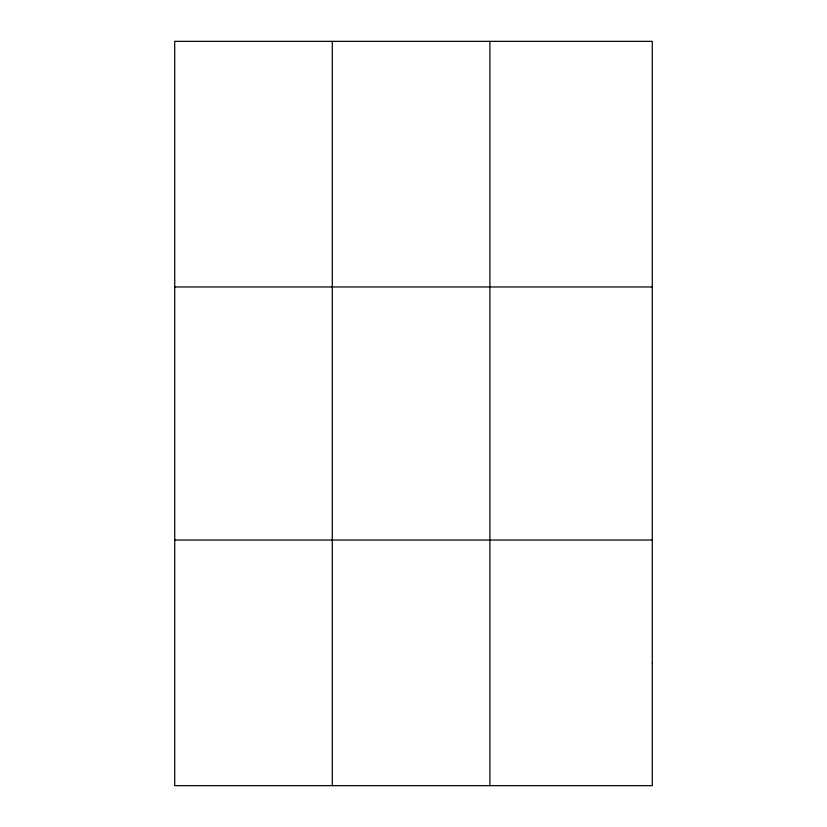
<?xml version="1.0" encoding="UTF-8"?>
<svg xmlns="http://www.w3.org/2000/svg" width="827" height="827" viewBox="0 0 827 827"><rect width="100%" height="100%" fill="white"/><g stroke="black" fill="none" stroke-linecap="round" stroke-linejoin="round"><path stroke-width="1.24" d="M332.309 41.35L332.309 785.65M489.915 41.35L489.915 785.65M174.714 286.969L652.286 286.969M174.714 540.031L652.286 540.031M652.286 662.841L652.286 785.65L174.714 785.65L174.714 41.35L652.286 41.35L652.286 662.841"/></g></svg>
